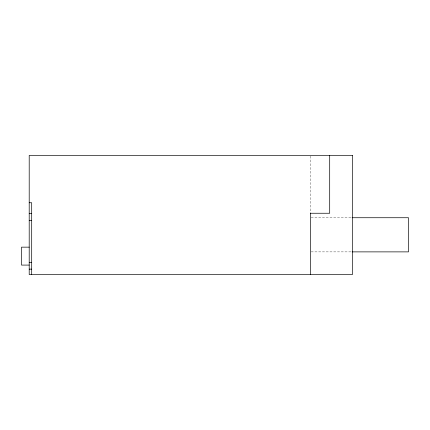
<?xml version="1.0" encoding="UTF-8"?>
<svg xmlns="http://www.w3.org/2000/svg" width="430" height="430" viewBox="0 0 430 430"><rect width="100%" height="100%" fill="white"/><g stroke="black" fill="none" stroke-linecap="round" stroke-linejoin="round"><path stroke-width="0.32" stroke-dasharray="2.15 1.61" d="M311.11 217.73L351.407 217.73M311.11 251.878L351.407 251.878M310.438 156.128L310.438 212.587"/><path stroke-width="0.64" d="M29.202 202.74L31.691 202.74L31.691 274.539M310.438 213.248L329.697 213.248L329.697 155.461M29.202 213.581L31.691 213.581M352.079 217.73L408.5 217.73L408.5 251.878L352.079 251.878M29.202 220.413L31.691 220.413M29.202 247.153L21.5 247.153L21.5 265.084L29.202 265.084M29.202 262.316L31.691 262.316M29.202 269.142L31.691 269.142M310.438 212.995L310.438 274.539M352.466 155.461L29.202 155.461L29.202 274.539L352.466 274.539L352.466 155.461"/></g></svg>
